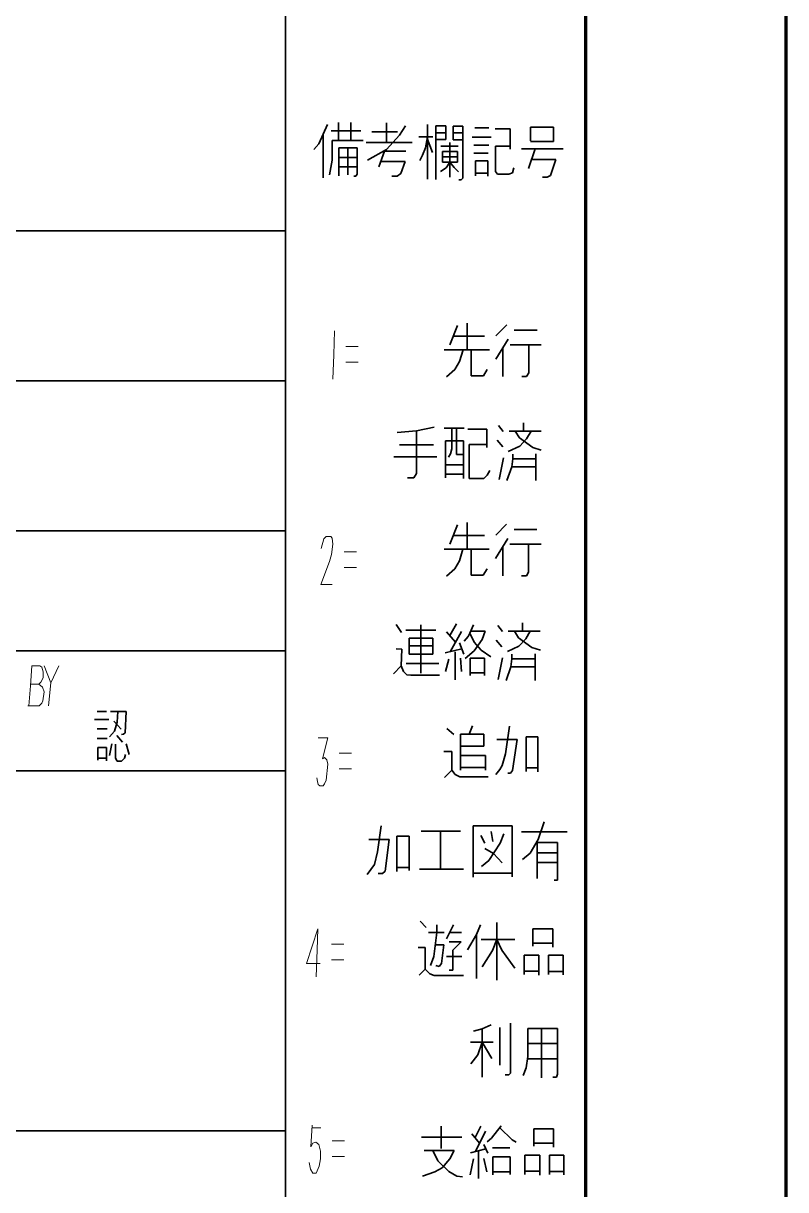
# Model space of a CAD drawing. Header units: millimetres. Extents: x 1333 to 104182, y -62926 to -5704.
# Drawn here: x 49644.5 to 49720.7, y -62705.4 to -62588.8 of the extents above; entities that cross this region are included whole.
import ezdxf

# ---------------------------------------------------------------- set-up
doc = ezdxf.new("R2010")
doc.units = ezdxf.units.MM
doc.header["$LTSCALE"] = 0.5
doc.layers.add('11', color=3, linetype='Continuous')

msp = doc.modelspace()

# ---------------------------------------------------------------- linework, layer by layer
at = {"color": 7, "lineweight": 70}
for p, q in [((49720.743, -61727.561), (49720.743, -62915.561)), ((49700.743, -61747.561), (49700.743, -62895.561))]:
    msp.add_line(p, q, dxfattribs=at)
at = {"color": 7, "lineweight": 35}
for p, q in [((49670.743, -62587.561), (49670.743, -62895.561)), ((49700.743, -62587.561), (49700.743, -62895.561)), ((49670.743, -62609.561), (49420.743, -62609.561)), ((49500.743, -62624.561), (49670.743, -62624.561)), ((49670.743, -62639.561), (49420.743, -62639.561)), ((49670.743, -62651.561), (49420.743, -62651.561)), ((49420.743, -62663.561), (49670.743, -62663.561)), ((49670.743, -62699.561), (49420.743, -62699.561))]:
    msp.add_line(p, q, dxfattribs=at)
at = {"color": 7, "lineweight": 35, "ltscale": 0.026489}
msp.add_line((49674.954, -62598.95), (49674.081, -62600.881), dxfattribs=at)
at = {"color": 7, "lineweight": 35, "ltscale": 0.022592}
for p, q in [((49676.053, -62600.532), (49676.053, -62598.724)), ((49677.264, -62598.724), (49677.264, -62600.532))]:
    msp.add_line(p, q, dxfattribs=at)
at = {"color": 7, "lineweight": 35, "ltscale": 0.024792}
msp.add_line((49680.827, -62598.765), (49680.827, -62600.748), dxfattribs=at)
at = {"color": 7, "lineweight": 35, "ltscale": 0.013913}
msp.add_line((49682.739, -62599.065), (49682.143, -62600.005), dxfattribs=at)
at = {"color": 7, "lineweight": 35, "ltscale": 0.068463}
msp.add_line((49684.924, -62598.944), (49684.924, -62604.421), dxfattribs=at)
at = {"color": 7, "lineweight": 35, "ltscale": 0.012268}
for p, q in [((49685.778, -62599.087), (49686.759, -62599.087)), ((49685.778, -62599.76), (49686.759, -62599.76)), ((49686.759, -62600.446), (49685.778, -62600.446))]:
    msp.add_line(p, q, dxfattribs=at)
at = {"color": 7, "lineweight": 35, "ltscale": 0.067004}
msp.add_line((49685.778, -62604.447), (49685.778, -62599.087), dxfattribs=at)
at = {"color": 7, "lineweight": 35, "ltscale": 0.016992}
msp.add_line((49686.759, -62599.087), (49686.759, -62600.446), dxfattribs=at)
at = {"color": 7, "lineweight": 35, "ltscale": 0.016995}
msp.add_line((49687.496, -62599.1), (49687.496, -62600.459), dxfattribs=at)
at = {"color": 7, "lineweight": 35, "ltscale": 0.012109}
for p, q in [((49687.496, -62599.1), (49688.464, -62599.1)), ((49687.496, -62599.786), (49688.464, -62599.786)), ((49687.496, -62600.459), (49688.464, -62600.459))]:
    msp.add_line(p, q, dxfattribs=at)
at = {"color": 7, "lineweight": 35, "ltscale": 0.065225}
msp.add_line((49688.464, -62599.1), (49688.464, -62604.318), dxfattribs=at)
at = {"color": 7, "lineweight": 35, "ltscale": 0.017529}
msp.add_line((49689.667, -62599.26), (49691.069, -62599.26), dxfattribs=at)
at = {"color": 7, "lineweight": 35, "ltscale": 0.018738}
msp.add_line((49691.714, -62599.377), (49693.213, -62599.377), dxfattribs=at)
at = {"color": 7, "lineweight": 35, "ltscale": 0.025366}
msp.add_line((49693.213, -62599.377), (49693.213, -62601.406), dxfattribs=at)
at = {"color": 7, "lineweight": 35, "ltscale": 0.017297}
msp.add_line((49695.23, -62600.582), (49695.23, -62599.198), dxfattribs=at)
at = {"color": 7, "lineweight": 35, "ltscale": 0.028625}
for p, q in [((49695.23, -62599.198), (49697.52, -62599.198)), ((49697.52, -62600.624), (49695.23, -62600.624))]:
    msp.add_line(p, q, dxfattribs=at)
at = {"color": 7, "lineweight": 35, "ltscale": 0.017828}
msp.add_line((49697.52, -62599.198), (49697.52, -62600.624), dxfattribs=at)
at = {"color": 7, "lineweight": 35, "ltscale": 0.05408}
msp.add_line((49674.504, -62599.944), (49674.504, -62604.27), dxfattribs=at)
at = {"color": 7, "lineweight": 35, "ltscale": 0.037341}
msp.add_line((49675.293, -62599.567), (49678.28, -62599.567), dxfattribs=at)
at = {"color": 7, "lineweight": 35, "ltscale": 0.038745}
msp.add_line((49678.504, -62600.532), (49675.405, -62600.532), dxfattribs=at)
at = {"color": 7, "lineweight": 35, "ltscale": 0.024649}
msp.add_line((49675.405, -62600.532), (49675.405, -62602.504), dxfattribs=at)
at = {"color": 7, "lineweight": 35, "ltscale": 0.03197}
msp.add_line((49679.371, -62599.686), (49681.928, -62599.686), dxfattribs=at)
at = {"color": 7, "lineweight": 35, "ltscale": 0.024245}
msp.add_line((49682.143, -62600.005), (49680.852, -62601.453), dxfattribs=at)
at = {"color": 7, "lineweight": 35, "ltscale": 0.017285}
msp.add_line((49684.072, -62600.162), (49685.455, -62600.162), dxfattribs=at)
at = {"color": 7, "lineweight": 35, "ltscale": 0.013968}
msp.add_line((49684.924, -62600.162), (49684.731, -62601.262), dxfattribs=at)
at = {"color": 7, "lineweight": 35, "ltscale": 0.018589}
msp.add_line((49684.891, -62600.354), (49685.428, -62601.741), dxfattribs=at)
at = {"color": 7, "lineweight": 35, "ltscale": 0.023584}
msp.add_line((49689.409, -62600.217), (49691.295, -62600.217), dxfattribs=at)
at = {"color": 7, "lineweight": 35, "ltscale": 0.009398}
msp.add_line((49674.081, -62600.881), (49673.573, -62601.436), dxfattribs=at)
at = {"color": 7, "lineweight": 35, "ltscale": 0.022888}
for p, q in [((49676.082, -62601.271), (49677.913, -62601.271)), ((49676.082, -62602.233), (49677.913, -62602.233)), ((49676.082, -62603.166), (49677.913, -62603.166))]:
    msp.add_line(p, q, dxfattribs=at)
at = {"color": 7, "lineweight": 35, "ltscale": 0.035175}
msp.add_line((49676.082, -62604.085), (49676.082, -62601.271), dxfattribs=at)
at = {"color": 7, "lineweight": 35, "ltscale": 0.033734}
msp.add_line((49676.978, -62601.271), (49676.978, -62603.97), dxfattribs=at)
at = {"color": 7, "lineweight": 35, "ltscale": 0.033121}
msp.add_line((49677.913, -62601.271), (49677.913, -62603.921), dxfattribs=at)
at = {"color": 7, "lineweight": 35, "ltscale": 0.057776}
msp.add_line((49678.788, -62600.748), (49683.41, -62600.748), dxfattribs=at)
at = {"color": 7, "lineweight": 35, "ltscale": 0.027368}
msp.add_line((49680.852, -62601.453), (49678.927, -62602.496), dxfattribs=at)
at = {"color": 7, "lineweight": 35, "ltscale": 0.020655}
msp.add_line((49680.643, -62601.613), (49680.081, -62603.167), dxfattribs=at)
at = {"color": 7, "lineweight": 35, "ltscale": 0.026672}
msp.add_line((49682.777, -62601.613), (49680.643, -62601.613), dxfattribs=at)
at = {"color": 7, "lineweight": 35, "ltscale": 0.010094}
msp.add_line((49684.731, -62601.262), (49684.434, -62602.013), dxfattribs=at)
at = {"color": 7, "lineweight": 35, "ltscale": 0.021643}
msp.add_line((49686.268, -62601.12), (49688, -62601.12), dxfattribs=at)
at = {"color": 7, "lineweight": 35, "ltscale": 0.013272}
for p, q in [((49686.436, -62601.638), (49686.436, -62602.699)), ((49687.922, -62602.699), (49687.922, -62601.638))]:
    msp.add_line(p, q, dxfattribs=at)
at = {"color": 7, "lineweight": 35, "ltscale": 0.018579}
for p, q in [((49687.922, -62601.638), (49686.436, -62601.638)), ((49686.436, -62602.181), (49687.922, -62602.181)), ((49686.436, -62602.699), (49687.922, -62602.699))]:
    msp.add_line(p, q, dxfattribs=at)
at = {"color": 7, "lineweight": 35, "ltscale": 0.043378}
msp.add_line((49687.172, -62600.731), (49687.172, -62604.201), dxfattribs=at)
at = {"color": 7, "lineweight": 35, "ltscale": 0.018542}
for p, q in [((49689.57, -62600.992), (49691.053, -62600.992)), ((49693.213, -62601.121), (49691.73, -62601.121))]:
    msp.add_line(p, q, dxfattribs=at)
at = {"color": 7, "lineweight": 35, "ltscale": 0.031509}
msp.add_line((49691.73, -62601.121), (49691.73, -62603.642), dxfattribs=at)
at = {"color": 7, "lineweight": 35, "ltscale": 0.052173}
msp.add_line((49694.333, -62601.373), (49698.506, -62601.373), dxfattribs=at)
at = {"color": 7, "lineweight": 35, "ltscale": 0.026109}
msp.add_line((49695.688, -62601.373), (49695.025, -62603.353), dxfattribs=at)
at = {"color": 7, "lineweight": 35, "ltscale": 0.018816}
msp.add_line((49675.405, -62602.504), (49675.124, -62603.983), dxfattribs=at)
at = {"color": 7, "lineweight": 35, "ltscale": 0.030383}
msp.add_line((49680.27, -62602.642), (49682.701, -62602.642), dxfattribs=at)
at = {"color": 7, "lineweight": 35, "ltscale": 0.015813}
msp.add_line((49682.701, -62602.642), (49682.27, -62603.831), dxfattribs=at)
at = {"color": 7, "lineweight": 35, "ltscale": 0.007452}
msp.add_line((49684.434, -62602.013), (49684.163, -62602.544), dxfattribs=at)
at = {"color": 7, "lineweight": 35, "ltscale": 0.008432}
msp.add_line((49687.172, -62602.699), (49686.811, -62603.269), dxfattribs=at)
at = {"color": 7, "lineweight": 35, "ltscale": 0.008768}
msp.add_line((49687.172, -62602.699), (49687.599, -62603.256), dxfattribs=at)
at = {"color": 7, "lineweight": 35, "ltscale": 0.017737}
msp.add_line((49689.57, -62601.794), (49690.989, -62601.794), dxfattribs=at)
at = {"color": 7, "lineweight": 35, "ltscale": 0.018582}
msp.add_line((49689.747, -62604.069), (49689.747, -62602.582), dxfattribs=at)
at = {"color": 7, "lineweight": 35, "ltscale": 0.015125}
for p, q in [((49689.747, -62602.582), (49690.957, -62602.582)), ((49689.747, -62603.81), (49690.957, -62603.81))]:
    msp.add_line(p, q, dxfattribs=at)
at = {"color": 7, "lineweight": 35, "ltscale": 0.019067}
msp.add_line((49690.957, -62602.582), (49690.957, -62604.108), dxfattribs=at)
at = {"color": 7, "lineweight": 35, "ltscale": 0.030469}
msp.add_line((49695.329, -62602.444), (49697.766, -62602.444), dxfattribs=at)
at = {"color": 7, "lineweight": 35, "ltscale": 0.020978}
msp.add_line((49697.766, -62602.444), (49697.233, -62604.036), dxfattribs=at)
at = {"color": 7, "lineweight": 35, "ltscale": 0.002612}
msp.add_line((49677.77, -62604.101), (49677.561, -62604.101), dxfattribs=at)
at = {"color": 7, "lineweight": 35, "ltscale": 0.002874}
msp.add_line((49677.913, -62603.921), (49677.77, -62604.101), dxfattribs=at)
at = {"color": 7, "lineweight": 35, "ltscale": 0.006799}
msp.add_line((49681.916, -62604.094), (49681.372, -62604.094), dxfattribs=at)
at = {"color": 7, "lineweight": 35, "ltscale": 0.005517}
msp.add_line((49682.27, -62603.831), (49681.916, -62604.094), dxfattribs=at)
at = {"color": 7, "lineweight": 35, "ltscale": 0.008515}
msp.add_line((49686.811, -62603.269), (49686.243, -62603.644), dxfattribs=at)
at = {"color": 7, "lineweight": 35, "ltscale": 0.007557}
msp.add_line((49687.599, -62603.256), (49688.051, -62603.657), dxfattribs=at)
at = {"color": 7, "lineweight": 35, "ltscale": 0.004298}
msp.add_line((49691.73, -62603.642), (49691.931, -62603.921), dxfattribs=at)
at = {"color": 7, "lineweight": 35, "ltscale": 0.014221}
msp.add_line((49691.931, -62603.921), (49693.069, -62603.921), dxfattribs=at)
at = {"color": 7, "lineweight": 35, "ltscale": 0.004869}
msp.add_line((49693.069, -62603.921), (49693.422, -62603.757), dxfattribs=at)
at = {"color": 7, "lineweight": 35, "ltscale": 0.006296}
msp.add_line((49693.422, -62603.757), (49693.583, -62603.28), dxfattribs=at)
at = {"color": 7, "lineweight": 35, "ltscale": 0.0046}
msp.add_line((49697.233, -62604.036), (49696.899, -62604.19), dxfattribs=at)
at = {"color": 7, "lineweight": 35, "ltscale": 0.002832}
msp.add_line((49688.303, -62604.479), (49688.077, -62604.479), dxfattribs=at)
at = {"color": 7, "lineweight": 35, "ltscale": 0.002853}
msp.add_line((49688.464, -62604.318), (49688.303, -62604.479), dxfattribs=at)
at = {"color": 7, "lineweight": 35, "ltscale": 0.005664}
msp.add_line((49696.899, -62604.19), (49696.446, -62604.19), dxfattribs=at)
at = {"color": 7, "lineweight": 35, "ltscale": 0.026062}
msp.add_line((49687.936, -62619.045), (49687.167, -62620.983), dxfattribs=at)
at = {"color": 7, "lineweight": 35, "ltscale": 0.033304}
for p, q in [((49688.903, -62618.803), (49688.903, -62621.467)), ((49688.889, -62638.732), (49688.889, -62641.397))]:
    msp.add_line(p, q, dxfattribs=at)
at = {"color": 7, "lineweight": 35, "ltscale": 0.019246}
msp.add_line((49692.857, -62618.957), (49691.781, -62620.058), dxfattribs=at)
at = {"color": 7, "lineweight": 35, "ltscale": 0.039099}
for p, q in [((49687.51, -62620.117), (49690.638, -62620.117)), ((49687.498, -62640.046), (49690.626, -62640.046))]:
    msp.add_line(p, q, dxfattribs=at)
at = {"color": 7, "lineweight": 35, "ltscale": 0.029158}
for p, q in [((49692.989, -62620.41), (49691.758, -62622.392)), ((49692.976, -62640.34), (49691.746, -62642.321))]:
    msp.add_line(p, q, dxfattribs=at)
at = {"color": 7, "lineweight": 35, "ltscale": 0.028564}
for p, q in [((49693.604, -62619.507), (49695.889, -62619.507)), ((49693.591, -62639.437), (49695.877, -62639.437))]:
    msp.add_line(p, q, dxfattribs=at)
at = {"color": 7, "lineweight": 35, "ltscale": 0.056299}
for p, q in [((49686.618, -62621.467), (49691.122, -62621.467)), ((49686.605, -62641.397), (49691.109, -62641.397))]:
    msp.add_line(p, q, dxfattribs=at)
at = {"color": 7, "lineweight": 35, "ltscale": 0.015235}
for p, q in [((49688.485, -62621.467), (49688.133, -62622.634)), ((49688.472, -62641.397), (49688.121, -62642.564))]:
    msp.add_line(p, q, dxfattribs=at)
at = {"color": 7, "lineweight": 35, "ltscale": 0.032477}
msp.add_line((49689.297, -62621.467), (49689.297, -62624.065), dxfattribs=at)
at = {"color": 7, "lineweight": 35, "ltscale": 0.036459}
msp.add_line((49692.475, -62621.237), (49692.475, -62624.153), dxfattribs=at)
at = {"color": 7, "lineweight": 35, "ltscale": 0.039001}
msp.add_line((49693.186, -62620.961), (49696.306, -62620.961), dxfattribs=at)
at = {"color": 7, "lineweight": 35, "ltscale": 0.034955}
for p, q in [((49695.054, -62620.961), (49695.054, -62623.757)), ((49695.042, -62640.89), (49695.042, -62643.687))]:
    msp.add_line(p, q, dxfattribs=at)
at = {"color": 7, "lineweight": 35, "ltscale": 0.011701}
msp.add_line((49688.133, -62622.634), (49687.672, -62623.449), dxfattribs=at)
at = {"color": 7, "lineweight": 35, "ltscale": 0.013835}
msp.add_line((49687.672, -62623.449), (49686.837, -62624.175), dxfattribs=at)
at = {"color": 7, "lineweight": 35, "ltscale": 0.009281}
msp.add_line((49690.528, -62624.065), (49690.899, -62623.422), dxfattribs=at)
at = {"color": 7, "lineweight": 35, "ltscale": 0.005464}
for p, q in [((49695.054, -62623.757), (49694.836, -62624.135)), ((49695.042, -62643.687), (49694.823, -62644.065))]:
    msp.add_line(p, q, dxfattribs=at)
at = {"color": 7, "lineweight": 35, "ltscale": 0.015381}
for p, q in [((49689.297, -62624.065), (49690.528, -62624.065)), ((49689.285, -62643.995), (49690.515, -62643.995))]:
    msp.add_line(p, q, dxfattribs=at)
at = {"color": 7, "lineweight": 35, "ltscale": 0.006055}
for p, q in [((49694.836, -62624.135), (49694.351, -62624.135)), ((49694.823, -62644.065), (49694.338, -62644.065))]:
    msp.add_line(p, q, dxfattribs=at)
at = {"color": 7, "lineweight": 35, "ltscale": 0.023991}
msp.add_line((49681.916, -62629.746), (49683.827, -62629.57), dxfattribs=at)
at = {"color": 7, "lineweight": 35, "ltscale": 0.022685}
msp.add_line((49683.827, -62629.57), (49685.607, -62629.218), dxfattribs=at)
at = {"color": 7, "lineweight": 35, "ltscale": 0.053122}
msp.add_line((49683.827, -62629.57), (49683.827, -62633.82), dxfattribs=at)
at = {"color": 7, "lineweight": 35, "ltscale": 0.024707}
msp.add_line((49686.618, -62629.306), (49688.594, -62629.306), dxfattribs=at)
at = {"color": 7, "lineweight": 35, "ltscale": 0.025598}
msp.add_line((49687.364, -62629.306), (49687.364, -62631.354), dxfattribs=at)
at = {"color": 7, "lineweight": 35, "ltscale": 0.032755}
msp.add_line((49687.848, -62629.306), (49687.848, -62631.926), dxfattribs=at)
at = {"color": 7, "lineweight": 35, "ltscale": 0.023621}
msp.add_line((49688.968, -62629.394), (49690.858, -62629.394), dxfattribs=at)
at = {"color": 7, "lineweight": 35, "ltscale": 0.02312}
msp.add_line((49690.858, -62629.394), (49690.858, -62631.244), dxfattribs=at)
at = {"color": 7, "lineweight": 35, "ltscale": 0.009403}
msp.add_line((49692.044, -62629.042), (49692.505, -62629.636), dxfattribs=at)
at = {"color": 7, "lineweight": 35, "ltscale": 0.039832}
msp.add_line((49693.098, -62629.614), (49696.285, -62629.614), dxfattribs=at)
at = {"color": 7, "lineweight": 35, "ltscale": 0.009538}
for p, q in [((49693.713, -62629.614), (49694.131, -62630.253)), ((49693.631, -62649.612), (49694.049, -62650.251))]:
    msp.add_line(p, q, dxfattribs=at)
at = {"color": 7, "lineweight": 35, "ltscale": 0.010736}
for p, q in [((49694.527, -62629.614), (49694.527, -62628.755)), ((49694.445, -62649.612), (49694.445, -62648.753))]:
    msp.add_line(p, q, dxfattribs=at)
at = {"color": 7, "lineweight": 35, "ltscale": 0.011223}
for p, q in [((49695.295, -62629.614), (49694.835, -62630.385)), ((49690.711, -62649.6), (49690.401, -62650.443)), ((49695.213, -62649.612), (49694.753, -62650.383))]:
    msp.add_line(p, q, dxfattribs=at)
at = {"color": 7, "lineweight": 35, "ltscale": 0.022803}
for p, q in [((49686.727, -62630.561), (49688.551, -62630.561)), ((49686.727, -62632.961), (49688.551, -62632.961)), ((49686.727, -62633.908), (49688.551, -62633.908))]:
    msp.add_line(p, q, dxfattribs=at)
at = {"color": 7, "lineweight": 35, "ltscale": 0.04624}
msp.add_line((49686.727, -62634.26), (49686.727, -62630.561), dxfattribs=at)
at = {"color": 7, "lineweight": 35, "ltscale": 0.047064}
msp.add_line((49688.551, -62630.561), (49688.551, -62634.326), dxfattribs=at)
at = {"color": 7, "lineweight": 35, "ltscale": 0.042386}
msp.add_line((49689.1, -62630.935), (49689.1, -62634.326), dxfattribs=at)
at = {"color": 7, "lineweight": 35, "ltscale": 0.021973}
msp.add_line((49690.858, -62630.935), (49689.1, -62630.935), dxfattribs=at)
at = {"color": 7, "lineweight": 35, "ltscale": 0.011127}
for p, q in [((49691.89, -62630.495), (49692.461, -62631.177)), ((49691.808, -62650.493), (49692.379, -62651.175))]:
    msp.add_line(p, q, dxfattribs=at)
at = {"color": 7, "lineweight": 35, "ltscale": 0.020452}
for p, q in [((49694.131, -62630.253), (49695.45, -62631.222)), ((49694.049, -62650.251), (49695.368, -62651.22))]:
    msp.add_line(p, q, dxfattribs=at)
at = {"color": 7, "lineweight": 35, "ltscale": 0.012254}
msp.add_line((49694.835, -62630.385), (49694.153, -62631.089), dxfattribs=at)
at = {"color": 7, "lineweight": 35, "ltscale": 0.042297}
msp.add_line((49682.135, -62630.957), (49685.519, -62630.957), dxfattribs=at)
at = {"color": 7, "lineweight": 35, "ltscale": 0.004815}
msp.add_line((49687.226, -62631.869), (49687.034, -62632.202), dxfattribs=at)
at = {"color": 7, "lineweight": 35, "ltscale": 0.006662}
msp.add_line((49687.364, -62631.354), (49687.226, -62631.869), dxfattribs=at)
at = {"color": 7, "lineweight": 35, "ltscale": 0.008789}
msp.add_line((49687.848, -62631.926), (49688.551, -62631.926), dxfattribs=at)
at = {"color": 7, "lineweight": 35, "ltscale": 0.015854}
msp.add_line((49694.153, -62631.089), (49693.01, -62631.64), dxfattribs=at)
at = {"color": 7, "lineweight": 35, "ltscale": 0.005807}
msp.add_line((49693.464, -62631.902), (49693.464, -62632.366), dxfattribs=at)
at = {"color": 7, "lineweight": 35, "ltscale": 0.011203}
for p, q in [((49695.45, -62631.222), (49696.306, -62631.486)), ((49695.368, -62651.22), (49696.224, -62651.484))]:
    msp.add_line(p, q, dxfattribs=at)
at = {"color": 7, "lineweight": 35, "ltscale": 0.033029}
for p, q in [((49695.779, -62631.882), (49695.779, -62634.524)), ((49695.697, -62651.88), (49695.697, -62654.522))]:
    msp.add_line(p, q, dxfattribs=at)
at = {"color": 7, "lineweight": 35, "ltscale": 0.053833}
msp.add_line((49681.564, -62632.168), (49685.871, -62632.168), dxfattribs=at)
at = {"color": 7, "lineweight": 35, "ltscale": 0.027528}
msp.add_line((49692.088, -62634.436), (49692.528, -62632.278), dxfattribs=at)
at = {"color": 7, "lineweight": 35, "ltscale": 0.0181}
for p, q in [((49693.362, -62633.159), (49692.879, -62634.524)), ((49693.28, -62653.157), (49692.797, -62654.522))]:
    msp.add_line(p, q, dxfattribs=at)
at = {"color": 7, "lineweight": 35, "ltscale": 0.009992}
msp.add_line((49693.464, -62632.366), (49693.362, -62633.159), dxfattribs=at)
at = {"color": 7, "lineweight": 35, "ltscale": 0.030212}
for p, q in [((49693.362, -62633.159), (49695.779, -62633.159)), ((49693.28, -62653.157), (49695.697, -62653.157))]:
    msp.add_line(p, q, dxfattribs=at)
at = {"color": 7, "lineweight": 35, "ltscale": 0.028931}
for p, q in [((49693.464, -62632.366), (49695.779, -62632.366)), ((49693.382, -62652.365), (49695.697, -62652.365))]:
    msp.add_line(p, q, dxfattribs=at)
at = {"color": 7, "lineweight": 35, "ltscale": 0.008105}
msp.add_line((49683.575, -62634.257), (49682.926, -62634.257), dxfattribs=at)
at = {"color": 7, "lineweight": 35, "ltscale": 0.006311}
msp.add_line((49683.827, -62633.82), (49683.575, -62634.257), dxfattribs=at)
at = {"color": 7, "lineweight": 35, "ltscale": 0.018396}
msp.add_line((49689.1, -62634.326), (49690.572, -62634.326), dxfattribs=at)
at = {"color": 7, "lineweight": 35, "ltscale": 0.005641}
msp.add_line((49690.572, -62634.326), (49690.891, -62634.007), dxfattribs=at)
at = {"color": 7, "lineweight": 35, "ltscale": 0.006568}
msp.add_line((49690.891, -62634.007), (49691.154, -62633.552), dxfattribs=at)
at = {"color": 7, "lineweight": 35, "ltscale": 0.026057}
msp.add_line((49687.922, -62638.974), (49687.154, -62640.912), dxfattribs=at)
at = {"color": 7, "lineweight": 35, "ltscale": 0.019243}
msp.add_line((49692.844, -62638.887), (49691.768, -62639.987), dxfattribs=at)
at = {"color": 7, "lineweight": 35, "ltscale": 0.03248}
msp.add_line((49689.285, -62641.397), (49689.285, -62643.995), dxfattribs=at)
at = {"color": 7, "lineweight": 35, "ltscale": 0.036456}
msp.add_line((49692.463, -62641.166), (49692.463, -62644.083), dxfattribs=at)
at = {"color": 7, "lineweight": 35, "ltscale": 0.038989}
msp.add_line((49693.174, -62640.89), (49696.294, -62640.89), dxfattribs=at)
at = {"color": 7, "lineweight": 35, "ltscale": 0.011707}
msp.add_line((49688.121, -62642.564), (49687.659, -62643.378), dxfattribs=at)
at = {"color": 7, "lineweight": 35, "ltscale": 0.013828}
msp.add_line((49687.659, -62643.378), (49686.825, -62644.105), dxfattribs=at)
at = {"color": 7, "lineweight": 35, "ltscale": 0.009289}
msp.add_line((49690.515, -62643.995), (49690.887, -62643.352), dxfattribs=at)
at = {"color": 7, "lineweight": 35, "ltscale": 0.012115}
msp.add_line((49681.818, -62648.934), (49682.346, -62649.746), dxfattribs=at)
at = {"color": 7, "lineweight": 35, "ltscale": 0.037488}
msp.add_line((49682.757, -62649.489), (49685.756, -62649.489), dxfattribs=at)
at = {"color": 7, "lineweight": 35, "ltscale": 0.060452}
msp.add_line((49684.276, -62648.96), (49684.276, -62653.796), dxfattribs=at)
at = {"color": 7, "lineweight": 35, "ltscale": 0.016808}
msp.add_line((49687.84, -62648.857), (49687.184, -62650.03), dxfattribs=at)
at = {"color": 7, "lineweight": 35, "ltscale": 0.011191}
msp.add_line((49689.526, -62648.96), (49689.179, -62649.785), dxfattribs=at)
at = {"color": 7, "lineweight": 35, "ltscale": 0.009411}
msp.add_line((49691.961, -62649.04), (49692.423, -62649.634), dxfattribs=at)
at = {"color": 7, "lineweight": 35, "ltscale": 0.020151}
for p, q in [((49683.092, -62650.288), (49683.092, -62651.9)), ((49685.46, -62651.9), (49685.46, -62650.288))]:
    msp.add_line(p, q, dxfattribs=at)
at = {"color": 7, "lineweight": 35, "ltscale": 0.02959}
for p, q in [((49685.46, -62650.288), (49683.092, -62650.288)), ((49685.46, -62651.062), (49683.092, -62651.062)), ((49683.092, -62651.9), (49685.46, -62651.9))]:
    msp.add_line(p, q, dxfattribs=at)
at = {"color": 7, "lineweight": 35, "ltscale": 0.01723}
msp.add_line((49686.836, -62649.656), (49687.751, -62650.688), dxfattribs=at)
at = {"color": 7, "lineweight": 35, "ltscale": 0.029078}
msp.add_line((49688.342, -62649.63), (49687.197, -62651.655), dxfattribs=at)
at = {"color": 7, "lineweight": 35, "ltscale": 0.007867}
msp.add_line((49689.011, -62650.133), (49688.586, -62650.598), dxfattribs=at)
at = {"color": 7, "lineweight": 35, "ltscale": 0.004832}
msp.add_line((49689.179, -62649.785), (49689.011, -62650.133), dxfattribs=at)
at = {"color": 7, "lineweight": 35, "ltscale": 0.012763}
msp.add_line((49689.179, -62649.785), (49689.604, -62650.714), dxfattribs=at)
at = {"color": 7, "lineweight": 35, "ltscale": 0.018176}
for p, q in [((49689.256, -62649.6), (49690.711, -62649.6)), ((49689.192, -62652.313), (49690.646, -62652.313)), ((49689.192, -62653.757), (49690.646, -62653.757))]:
    msp.add_line(p, q, dxfattribs=at)
at = {"color": 7, "lineweight": 35, "ltscale": 0.017303}
msp.add_line((49690.401, -62650.443), (49689.59, -62651.565), dxfattribs=at)
at = {"color": 7, "lineweight": 35, "ltscale": 0.013237}
msp.add_line((49689.604, -62650.714), (49690.298, -62651.513), dxfattribs=at)
at = {"color": 7, "lineweight": 35, "ltscale": 0.039819}
msp.add_line((49693.016, -62649.612), (49696.202, -62649.612), dxfattribs=at)
at = {"color": 7, "lineweight": 35, "ltscale": 0.012257}
msp.add_line((49694.753, -62650.383), (49694.071, -62651.088), dxfattribs=at)
at = {"color": 7, "lineweight": 35, "ltscale": 0.007087}
msp.add_line((49681.805, -62651.371), (49682.372, -62651.397), dxfattribs=at)
at = {"color": 7, "lineweight": 35, "ltscale": 0.02081}
msp.add_line((49682.372, -62651.397), (49682.307, -62653.061), dxfattribs=at)
at = {"color": 7, "lineweight": 35, "ltscale": 0.021142}
msp.add_line((49686.709, -62651.758), (49688.355, -62651.371), dxfattribs=at)
at = {"color": 7, "lineweight": 35, "ltscale": 0.034821}
msp.add_line((49687.699, -62651.681), (49687.699, -62654.467), dxfattribs=at)
at = {"color": 7, "lineweight": 35, "ltscale": 0.015353}
msp.add_line((49688.136, -62650.766), (49688.574, -62651.913), dxfattribs=at)
at = {"color": 7, "lineweight": 35, "ltscale": 0.014493}
msp.add_line((49689.59, -62651.565), (49688.715, -62652.326), dxfattribs=at)
at = {"color": 7, "lineweight": 35, "ltscale": 0.014467}
msp.add_line((49690.298, -62651.513), (49691.251, -62652.171), dxfattribs=at)
at = {"color": 7, "lineweight": 35, "ltscale": 0.015852}
msp.add_line((49694.071, -62651.088), (49692.928, -62651.638), dxfattribs=at)
at = {"color": 7, "lineweight": 35, "ltscale": 0.005811}
msp.add_line((49693.382, -62651.9), (49693.382, -62652.365), dxfattribs=at)
at = {"color": 7, "lineweight": 35, "ltscale": 0.014014}
msp.add_line((49682.307, -62653.061), (49681.535, -62653.873), dxfattribs=at)
at = {"color": 7, "lineweight": 35, "ltscale": 0.007453}
msp.add_line((49682.307, -62653.061), (49682.526, -62653.616), dxfattribs=at)
at = {"color": 7, "lineweight": 35, "ltscale": 0.040857}
msp.add_line((49682.809, -62652.842), (49686.078, -62652.842), dxfattribs=at)
at = {"color": 7, "lineweight": 35, "ltscale": 0.015832}
msp.add_line((49687.055, -62652.391), (49686.734, -62653.616), dxfattribs=at)
at = {"color": 7, "lineweight": 35, "ltscale": 0.016815}
msp.add_line((49688.24, -62652.3), (49688.342, -62653.641), dxfattribs=at)
at = {"color": 7, "lineweight": 35, "ltscale": 0.021439}
for p, q in [((49689.192, -62654.028), (49689.192, -62652.313)), ((49690.646, -62652.313), (49690.646, -62654.028))]:
    msp.add_line(p, q, dxfattribs=at)
at = {"color": 7, "lineweight": 35, "ltscale": 0.027525}
msp.add_line((49692.006, -62654.434), (49692.446, -62652.276), dxfattribs=at)
at = {"color": 7, "lineweight": 35, "ltscale": 0.009989}
msp.add_line((49693.382, -62652.365), (49693.28, -62653.157), dxfattribs=at)
at = {"color": 7, "lineweight": 35, "ltscale": 0.005915}
msp.add_line((49682.526, -62653.616), (49682.86, -62653.951), dxfattribs=at)
at = {"color": 7, "lineweight": 35, "ltscale": 0.005361}
msp.add_line((49682.86, -62653.951), (49683.286, -62654.003), dxfattribs=at)
at = {"color": 7, "lineweight": 35, "ltscale": 0.035547}
msp.add_line((49683.286, -62654.003), (49686.129, -62654.003), dxfattribs=at)
at = {"color": 7, "lineweight": 35, "ltscale": 0.011829}
msp.add_line((49651.9, -62657.628), (49652.846, -62657.628), dxfattribs=at)
at = {"color": 7, "lineweight": 35, "ltscale": 0.01936}
msp.add_line((49653.247, -62657.647), (49654.795, -62657.647), dxfattribs=at)
at = {"color": 7, "lineweight": 35, "ltscale": 0.013301}
msp.add_line((49653.973, -62657.647), (49653.925, -62658.71), dxfattribs=at)
at = {"color": 7, "lineweight": 35, "ltscale": 0.026356}
msp.add_line((49654.795, -62657.647), (49654.71, -62659.754), dxfattribs=at)
at = {"color": 7, "lineweight": 35, "ltscale": 0.01803}
msp.add_line((49651.642, -62658.442), (49653.085, -62658.442), dxfattribs=at)
at = {"color": 7, "lineweight": 35, "ltscale": 0.013477}
msp.add_line((49653.591, -62658.595), (49654.298, -62659.409), dxfattribs=at)
at = {"color": 7, "lineweight": 35, "ltscale": 0.011503}
msp.add_line((49653.925, -62658.71), (49653.629, -62659.582), dxfattribs=at)
at = {"color": 7, "lineweight": 35, "ltscale": 0.012549}
msp.add_line((49651.919, -62659.361), (49652.922, -62659.361), dxfattribs=at)
at = {"color": 7, "lineweight": 35, "ltscale": 0.009363}
msp.add_line((49653.629, -62659.582), (49653.161, -62660.166), dxfattribs=at)
at = {"color": 7, "lineweight": 35, "ltscale": 0.010799}
msp.add_line((49653.887, -62660.041), (49654.432, -62660.712), dxfattribs=at)
at = {"color": 7, "lineweight": 35, "ltscale": 0.002505}
msp.add_line((49654.546, -62659.907), (49654.346, -62659.917), dxfattribs=at)
at = {"color": 7, "lineweight": 35, "ltscale": 0.002798}
msp.add_line((49654.71, -62659.754), (49654.546, -62659.907), dxfattribs=at)
at = {"color": 7, "lineweight": 35, "ltscale": 0.01167}
msp.add_line((49686.861, -62659.321), (49687.562, -62659.938), dxfattribs=at)
at = {"color": 7, "lineweight": 35, "ltscale": 0.028906}
for p, q in [((49688.239, -62659.888), (49690.551, -62659.888)), ((49690.551, -62661.084), (49688.239, -62661.084))]:
    msp.add_line(p, q, dxfattribs=at)
at = {"color": 7, "lineweight": 35, "ltscale": 0.045157}
msp.add_line((49688.239, -62663.501), (49688.239, -62659.888), dxfattribs=at)
at = {"color": 7, "lineweight": 35, "ltscale": 0.011326}
msp.add_line((49689.444, -62659.05), (49689.1, -62659.888), dxfattribs=at)
at = {"color": 7, "lineweight": 35, "ltscale": 0.014951}
msp.add_line((49690.551, -62659.888), (49690.551, -62661.084), dxfattribs=at)
at = {"color": 7, "lineweight": 35, "ltscale": 0.034764}
msp.add_line((49693.135, -62659.111), (49692.717, -62661.861), dxfattribs=at)
at = {"color": 7, "lineweight": 35, "ltscale": 0.012781}
msp.add_line((49651.9, -62660.329), (49652.922, -62660.329), dxfattribs=at)
at = {"color": 7, "lineweight": 35, "ltscale": 0.010999}
for p, q in [((49651.966, -62661.229), (49652.846, -62661.229)), ((49651.966, -62662.282), (49652.846, -62662.282))]:
    msp.add_line(p, q, dxfattribs=at)
at = {"color": 7, "lineweight": 35, "ltscale": 0.015799}
msp.add_line((49651.966, -62662.493), (49651.966, -62661.229), dxfattribs=at)
at = {"color": 7, "lineweight": 35, "ltscale": 0.016516}
msp.add_line((49652.846, -62661.229), (49652.846, -62662.55), dxfattribs=at)
at = {"color": 7, "lineweight": 35, "ltscale": 0.014818}
msp.add_line((49653.362, -62660.855), (49653.161, -62662.024), dxfattribs=at)
at = {"color": 7, "lineweight": 35, "ltscale": 0.017834}
msp.add_line((49653.744, -62660.884), (49653.744, -62662.311), dxfattribs=at)
at = {"color": 7, "lineweight": 35, "ltscale": 0.013793}
msp.add_line((49654.804, -62660.855), (49655.1, -62661.918), dxfattribs=at)
at = {"color": 7, "lineweight": 35, "ltscale": 0.02522}
msp.add_line((49691.868, -62660.431), (49693.885, -62660.431), dxfattribs=at)
at = {"color": 7, "lineweight": 35, "ltscale": 0.039231}
msp.add_line((49693.885, -62660.431), (49693.443, -62663.538), dxfattribs=at)
at = {"color": 7, "lineweight": 35, "ltscale": 0.014624}
for p, q in [((49694.795, -62660.172), (49695.965, -62660.172)), ((49695.965, -62663.254), (49694.795, -62663.254))]:
    msp.add_line(p, q, dxfattribs=at)
at = {"color": 7, "lineweight": 35, "ltscale": 0.043307}
msp.add_line((49694.795, -62663.637), (49694.795, -62660.172), dxfattribs=at)
at = {"color": 7, "lineweight": 35, "ltscale": 0.043768}
msp.add_line((49695.965, -62660.172), (49695.965, -62663.673), dxfattribs=at)
at = {"color": 7, "lineweight": 35, "ltscale": 0.00408}
msp.add_line((49653.744, -62662.311), (49653.907, -62662.594), dxfattribs=at)
at = {"color": 7, "lineweight": 35, "ltscale": 0.005028}
msp.add_line((49654.346, -62662.594), (49654.63, -62662.309), dxfattribs=at)
at = {"color": 7, "lineweight": 35, "ltscale": 0.004708}
msp.add_line((49654.63, -62662.309), (49654.728, -62661.945), dxfattribs=at)
at = {"color": 7, "lineweight": 35, "ltscale": 0.009998}
msp.add_line((49686.578, -62661.627), (49687.378, -62661.627), dxfattribs=at)
at = {"color": 7, "lineweight": 35, "ltscale": 0.023425}
msp.add_line((49687.378, -62661.627), (49687.378, -62663.501), dxfattribs=at)
at = {"color": 7, "lineweight": 35, "ltscale": 0.031213}
for p, q in [((49688.239, -62662.021), (49690.736, -62662.021)), ((49688.239, -62663.242), (49690.736, -62663.242))]:
    msp.add_line(p, q, dxfattribs=at)
at = {"color": 7, "lineweight": 35, "ltscale": 0.018649}
msp.add_line((49690.736, -62662.021), (49690.736, -62663.513), dxfattribs=at)
at = {"color": 7, "lineweight": 35, "ltscale": 0.014994}
msp.add_line((49692.717, -62661.861), (49692.409, -62663.02), dxfattribs=at)
at = {"color": 7, "lineweight": 35, "ltscale": 0.005493}
msp.add_line((49653.907, -62662.594), (49654.346, -62662.594), dxfattribs=at)
at = {"color": 7, "lineweight": 35, "ltscale": 0.012846}
msp.add_line((49687.378, -62663.501), (49686.651, -62664.228), dxfattribs=at)
at = {"color": 7, "lineweight": 35, "ltscale": 0.006719}
msp.add_line((49687.378, -62663.501), (49687.698, -62663.932), dxfattribs=at)
at = {"color": 7, "lineweight": 35, "ltscale": 0.00791}
msp.add_line((49692.151, -62663.415), (49691.77, -62663.92), dxfattribs=at)
at = {"color": 7, "lineweight": 35, "ltscale": 0.005891}
msp.add_line((49692.409, -62663.02), (49692.151, -62663.415), dxfattribs=at)
at = {"color": 7, "lineweight": 35, "ltscale": 0.003947}
msp.add_line((49693.443, -62663.538), (49693.246, -62663.785), dxfattribs=at)
at = {"color": 7, "lineweight": 35, "ltscale": 0.006604}
msp.add_line((49687.698, -62663.932), (49688.177, -62664.154), dxfattribs=at)
at = {"color": 7, "lineweight": 35, "ltscale": 0.035364}
msp.add_line((49688.177, -62664.154), (49691.006, -62664.154), dxfattribs=at)
at = {"color": 7, "lineweight": 35, "ltscale": 0.00369}
msp.add_line((49693.246, -62663.785), (49692.951, -62663.797), dxfattribs=at)
at = {"color": 7, "lineweight": 35, "ltscale": 0.032837}
msp.add_line((49680.292, -62669.059), (49679.932, -62671.661), dxfattribs=at)
at = {"color": 7, "lineweight": 35, "ltscale": 0.064307}
msp.add_line((49689.5, -62674.203), (49689.5, -62669.059), dxfattribs=at)
at = {"color": 7, "lineweight": 35, "ltscale": 0.048694}
for p, q in [((49689.5, -62669.059), (49693.395, -62669.059)), ((49689.5, -62673.783), (49693.395, -62673.783))]:
    msp.add_line(p, q, dxfattribs=at)
at = {"color": 7, "lineweight": 35, "ltscale": 0.063806}
msp.add_line((49693.395, -62669.059), (49693.395, -62674.163), dxfattribs=at)
at = {"color": 7, "lineweight": 35, "ltscale": 0.023103}
msp.add_line((49696.61, -62668.678), (49695.991, -62670.42), dxfattribs=at)
at = {"color": 7, "lineweight": 35, "ltscale": 0.025464}
for p, q in [((49679.074, -62670.42), (49681.111, -62670.42)), ((49695.891, -62670.72), (49697.928, -62670.72)), ((49695.891, -62671.761), (49697.928, -62671.761)), ((49695.891, -62672.722), (49697.928, -62672.722))]:
    msp.add_line(p, q, dxfattribs=at)
at = {"color": 7, "lineweight": 35, "ltscale": 0.040129}
msp.add_line((49681.111, -62670.42), (49680.692, -62673.603), dxfattribs=at)
at = {"color": 7, "lineweight": 35, "ltscale": 0.04429}
msp.add_line((49681.87, -62673.643), (49681.87, -62670.099), dxfattribs=at)
at = {"color": 7, "lineweight": 35, "ltscale": 0.015234}
for p, q in [((49681.87, -62670.099), (49683.088, -62670.099)), ((49681.87, -62673.242), (49683.088, -62673.242))]:
    msp.add_line(p, q, dxfattribs=at)
at = {"color": 7, "lineweight": 35, "ltscale": 0.043039}
msp.add_line((49683.088, -62670.099), (49683.088, -62673.543), dxfattribs=at)
at = {"color": 7, "lineweight": 35, "ltscale": 0.04917}
msp.add_line((49684.307, -62669.599), (49688.241, -62669.599), dxfattribs=at)
at = {"color": 7, "lineweight": 35, "ltscale": 0.04729}
msp.add_line((49686.244, -62669.599), (49686.244, -62673.382), dxfattribs=at)
at = {"color": 7, "lineweight": 35, "ltscale": 0.011082}
msp.add_line((49690.258, -62670.019), (49690.678, -62670.8), dxfattribs=at)
at = {"color": 7, "lineweight": 35, "ltscale": 0.012709}
msp.add_line((49691.297, -62669.619), (49691.477, -62670.62), dxfattribs=at)
at = {"color": 7, "lineweight": 35, "ltscale": 0.012587}
msp.add_line((49692.216, -62670.8), (49692.576, -62669.859), dxfattribs=at)
at = {"color": 7, "lineweight": 35, "ltscale": 0.057166}
msp.add_line((49694.334, -62669.659), (49698.907, -62669.659), dxfattribs=at)
at = {"color": 7, "lineweight": 35, "ltscale": 0.01973}
msp.add_line((49695.991, -62670.42), (49695.192, -62671.781), dxfattribs=at)
at = {"color": 7, "lineweight": 35, "ltscale": 0.016199}
msp.add_line((49679.932, -62671.661), (49679.633, -62672.922), dxfattribs=at)
at = {"color": 7, "lineweight": 35, "ltscale": 0.012621}
msp.add_line((49690.659, -62671.321), (49691.522, -62671.844), dxfattribs=at)
at = {"color": 7, "lineweight": 35, "ltscale": 0.02615}
msp.add_line((49691.057, -62672.542), (49692.216, -62670.8), dxfattribs=at)
at = {"color": 7, "lineweight": 35, "ltscale": 0.045288}
msp.add_line((49695.891, -62674.343), (49695.891, -62670.72), dxfattribs=at)
at = {"color": 7, "lineweight": 35, "ltscale": 0.04704}
msp.add_line((49697.928, -62670.72), (49697.928, -62674.483), dxfattribs=at)
at = {"color": 7, "lineweight": 35, "ltscale": 0.01174}
msp.add_line((49690.319, -62673.122), (49691.057, -62672.542), dxfattribs=at)
at = {"color": 7, "lineweight": 35, "ltscale": 0.016009}
msp.add_line((49691.522, -62671.844), (49692.416, -62672.762), dxfattribs=at)
at = {"color": 7, "lineweight": 35, "ltscale": 0.012411}
msp.add_line((49695.192, -62671.781), (49694.433, -62672.422), dxfattribs=at)
at = {"color": 7, "lineweight": 35, "ltscale": 0.015411}
msp.add_line((49679.633, -62672.922), (49678.914, -62673.923), dxfattribs=at)
at = {"color": 7, "lineweight": 35, "ltscale": 0.005249}
msp.add_line((49680.432, -62673.823), (49680.012, -62673.823), dxfattribs=at)
at = {"color": 7, "lineweight": 35, "ltscale": 0.004257}
msp.add_line((49680.692, -62673.603), (49680.432, -62673.823), dxfattribs=at)
at = {"color": 7, "lineweight": 35, "ltscale": 0.054932}
msp.add_line((49684.127, -62673.382), (49688.521, -62673.382), dxfattribs=at)
at = {"color": 7, "lineweight": 35, "ltscale": 0.004248}
msp.add_line((49697.928, -62674.483), (49697.588, -62674.483), dxfattribs=at)
at = {"color": 7, "lineweight": 35, "ltscale": 0.010826}
msp.add_line((49684.208, -62678.599), (49684.79, -62679.24), dxfattribs=at)
at = {"color": 7, "lineweight": 35, "ltscale": 0.072397}
msp.add_line((49691.868, -62678.715), (49691.868, -62684.507), dxfattribs=at)
at = {"color": 7, "lineweight": 35, "ltscale": 0.019629}
msp.add_line((49685.022, -62679.745), (49686.592, -62679.745), dxfattribs=at)
at = {"color": 7, "lineweight": 35, "ltscale": 0.029861}
msp.add_line((49685.876, -62679.745), (49685.585, -62682.116), dxfattribs=at)
at = {"color": 7, "lineweight": 35, "ltscale": 0.009961}
msp.add_line((49685.876, -62678.948), (49685.876, -62679.745), dxfattribs=at)
at = {"color": 7, "lineweight": 35, "ltscale": 0.019765}
msp.add_line((49687.524, -62678.948), (49686.826, -62680.367), dxfattribs=at)
at = {"color": 7, "lineweight": 35, "ltscale": 0.014697}
msp.add_line((49687.143, -62679.721), (49688.319, -62679.721), dxfattribs=at)
at = {"color": 7, "lineweight": 35, "ltscale": 0.012853}
msp.add_line((49690.219, -62678.968), (49689.832, -62679.92), dxfattribs=at)
at = {"color": 7, "lineweight": 35, "ltscale": 0.021866}
for p, q in [((49695.475, -62681.106), (49695.475, -62679.357)), ((49695.551, -62701.101), (49695.551, -62699.352))]:
    msp.add_line(p, q, dxfattribs=at)
at = {"color": 7, "lineweight": 35, "ltscale": 0.024963}
for p, q in [((49695.475, -62679.357), (49697.472, -62679.357)), ((49695.475, -62680.795), (49697.472, -62680.795)), ((49695.551, -62699.352), (49697.548, -62699.352)), ((49695.551, -62700.79), (49697.548, -62700.79))]:
    msp.add_line(p, q, dxfattribs=at)
at = {"color": 7, "lineweight": 35, "ltscale": 0.02308}
for p, q in [((49697.472, -62679.357), (49697.472, -62681.203)), ((49697.548, -62699.352), (49697.548, -62701.199))]:
    msp.add_line(p, q, dxfattribs=at)
at = {"color": 7, "lineweight": 35, "ltscale": 0.010352}
msp.add_line((49685.726, -62680.961), (49686.554, -62680.961), dxfattribs=at)
at = {"color": 7, "lineweight": 35, "ltscale": 0.023586}
msp.add_line((49686.554, -62680.961), (49686.34, -62682.836), dxfattribs=at)
at = {"color": 7, "lineweight": 35, "ltscale": 0.015027}
msp.add_line((49687.097, -62680.659), (49688.299, -62680.659), dxfattribs=at)
at = {"color": 7, "lineweight": 35, "ltscale": 0.014931}
msp.add_line((49688.299, -62680.659), (49687.455, -62681.503), dxfattribs=at)
at = {"color": 7, "lineweight": 35, "ltscale": 0.022409}
msp.add_line((49689.832, -62679.92), (49688.939, -62681.475), dxfattribs=at)
at = {"color": 7, "lineweight": 35, "ltscale": 0.054904}
msp.add_line((49689.832, -62679.92), (49689.832, -62684.313), dxfattribs=at)
at = {"color": 7, "lineweight": 35, "ltscale": 0.041943}
msp.add_line((49690.316, -62680.425), (49693.671, -62680.425), dxfattribs=at)
at = {"color": 7, "lineweight": 35, "ltscale": 0.014704}
msp.add_line((49691.868, -62680.425), (49691.421, -62681.514), dxfattribs=at)
at = {"color": 7, "lineweight": 35, "ltscale": 0.014671}
msp.add_line((49691.868, -62680.425), (49692.352, -62681.495), dxfattribs=at)
at = {"color": 7, "lineweight": 35, "ltscale": 0.008972}
msp.add_line((49683.994, -62681.242), (49684.711, -62681.242), dxfattribs=at)
at = {"color": 7, "lineweight": 35, "ltscale": 0.026965}
msp.add_line((49684.711, -62681.242), (49684.711, -62683.399), dxfattribs=at)
at = {"color": 7, "lineweight": 35, "ltscale": 0.012227}
msp.add_line((49685.585, -62682.116), (49685.235, -62683.03), dxfattribs=at)
at = {"color": 7, "lineweight": 35, "ltscale": 0.018921}
msp.add_line((49686.844, -62682.136), (49688.358, -62682.136), dxfattribs=at)
at = {"color": 7, "lineweight": 35, "ltscale": 0.024911}
msp.add_line((49687.455, -62681.503), (49687.455, -62683.496), dxfattribs=at)
at = {"color": 7, "lineweight": 35, "ltscale": 0.023989}
msp.add_line((49691.421, -62681.514), (49690.413, -62683.146), dxfattribs=at)
at = {"color": 7, "lineweight": 35, "ltscale": 0.027828}
msp.add_line((49692.352, -62681.495), (49693.652, -62683.302), dxfattribs=at)
at = {"color": 7, "lineweight": 35, "ltscale": 0.018665}
for p, q in [((49694.583, -62682), (49696.076, -62682)), ((49694.583, -62683.593), (49696.076, -62683.593))]:
    msp.add_line(p, q, dxfattribs=at)
at = {"color": 7, "lineweight": 35, "ltscale": 0.024051}
for p, q in [((49694.583, -62683.924), (49694.583, -62682)), ((49694.659, -62703.92), (49694.659, -62701.995))]:
    msp.add_line(p, q, dxfattribs=at)
at = {"color": 7, "lineweight": 35, "ltscale": 0.02478}
for p, q in [((49696.076, -62682), (49696.076, -62683.982)), ((49696.153, -62701.995), (49696.153, -62703.978))]:
    msp.add_line(p, q, dxfattribs=at)
at = {"color": 7, "lineweight": 35, "ltscale": 0.018188}
for p, q in [((49697.045, -62682), (49698.501, -62682)), ((49697.045, -62683.613), (49698.501, -62683.613)), ((49697.122, -62701.995), (49698.577, -62701.995)), ((49697.122, -62703.609), (49698.577, -62703.609))]:
    msp.add_line(p, q, dxfattribs=at)
at = {"color": 7, "lineweight": 35, "ltscale": 0.024292}
msp.add_line((49697.045, -62683.943), (49697.045, -62682), dxfattribs=at)
at = {"color": 7, "lineweight": 35, "ltscale": 0.024536}
for p, q in [((49698.501, -62682), (49698.501, -62683.963)), ((49698.577, -62701.995), (49698.577, -62703.958))]:
    msp.add_line(p, q, dxfattribs=at)
at = {"color": 7, "lineweight": 35, "ltscale": 0.010809}
msp.add_line((49684.711, -62683.399), (49684.1, -62684.011), dxfattribs=at)
at = {"color": 7, "lineweight": 35, "ltscale": 0.007896}
msp.add_line((49684.711, -62683.399), (49685.158, -62683.846), dxfattribs=at)
at = {"color": 7, "lineweight": 35, "ltscale": 0.004399}
msp.add_line((49686.108, -62683.127), (49685.768, -62683.036), dxfattribs=at)
at = {"color": 7, "lineweight": 35, "ltscale": 0.00466}
msp.add_line((49686.34, -62682.836), (49686.108, -62683.127), dxfattribs=at)
at = {"color": 7, "lineweight": 35, "ltscale": 0.005992}
msp.add_line((49685.158, -62683.846), (49685.604, -62684.021), dxfattribs=at)
at = {"color": 7, "lineweight": 35, "ltscale": 0.036597}
msp.add_line((49685.604, -62684.021), (49688.532, -62684.021), dxfattribs=at)
at = {"color": 7, "lineweight": 35, "ltscale": 0.004236}
msp.add_line((49687.455, -62683.496), (49687.116, -62683.496), dxfattribs=at)
at = {"color": 7, "lineweight": 35, "ltscale": 0.012213}
msp.add_line((49691.315, -62688.973), (49690.413, -62689.348), dxfattribs=at)
at = {"color": 7, "lineweight": 35, "ltscale": 0.046832}
msp.add_line((49692.166, -62689.244), (49692.166, -62692.991), dxfattribs=at)
at = {"color": 7, "lineweight": 35, "ltscale": 0.062335}
msp.add_line((49693.223, -62688.805), (49693.223, -62693.792), dxfattribs=at)
at = {"color": 7, "lineweight": 35, "ltscale": 0.011218}
msp.add_line((49690.413, -62689.348), (49689.549, -62689.593), dxfattribs=at)
at = {"color": 7, "lineweight": 35, "ltscale": 0.060556}
msp.add_line((49690.413, -62689.348), (49690.413, -62694.192), dxfattribs=at)
at = {"color": 7, "lineweight": 35, "ltscale": 0.03504}
msp.add_line((49694.963, -62692.138), (49694.963, -62689.335), dxfattribs=at)
at = {"color": 7, "lineweight": 35, "ltscale": 0.037061}
for p, q in [((49694.963, -62689.335), (49697.928, -62689.335)), ((49694.963, -62690.833), (49697.928, -62690.833))]:
    msp.add_line(p, q, dxfattribs=at)
at = {"color": 7, "lineweight": 35, "ltscale": 0.061365}
msp.add_line((49696.342, -62689.335), (49696.342, -62694.244), dxfattribs=at)
at = {"color": 7, "lineweight": 35, "ltscale": 0.057004}
msp.add_line((49697.928, -62689.335), (49697.928, -62693.895), dxfattribs=at)
at = {"color": 7, "lineweight": 35, "ltscale": 0.028357}
msp.add_line((49689.24, -62690.704), (49691.508, -62690.704), dxfattribs=at)
at = {"color": 7, "lineweight": 35, "ltscale": 0.016443}
msp.add_line((49690.413, -62690.704), (49689.974, -62691.944), dxfattribs=at)
at = {"color": 7, "lineweight": 35, "ltscale": 0.023444}
msp.add_line((49690.413, -62690.704), (49691.367, -62692.319), dxfattribs=at)
at = {"color": 7, "lineweight": 35, "ltscale": 0.01462}
msp.add_line((49689.974, -62691.944), (49689.265, -62692.874), dxfattribs=at)
at = {"color": 7, "lineweight": 35, "ltscale": 0.014231}
msp.add_line((49694.783, -62693.262), (49694.963, -62692.138), dxfattribs=at)
at = {"color": 7, "lineweight": 35, "ltscale": 0.037476}
msp.add_line((49694.93, -62692.346), (49697.928, -62692.346), dxfattribs=at)
at = {"color": 7, "lineweight": 35, "ltscale": 0.002741}
msp.add_line((49693.223, -62693.792), (49693.068, -62693.946), dxfattribs=at)
at = {"color": 7, "lineweight": 35, "ltscale": 0.01011}
msp.add_line((49694.512, -62694.024), (49694.783, -62693.262), dxfattribs=at)
at = {"color": 7, "lineweight": 35, "ltscale": 0.00392}
msp.add_line((49697.928, -62693.895), (49697.847, -62694.198), dxfattribs=at)
at = {"color": 7, "lineweight": 35, "ltscale": 0.004504}
msp.add_line((49693.068, -62693.946), (49692.708, -62693.946), dxfattribs=at)
at = {"color": 7, "lineweight": 35, "ltscale": 0.004956}
msp.add_line((49697.847, -62694.198), (49697.451, -62694.198), dxfattribs=at)
at = {"color": 7, "lineweight": 35, "ltscale": 0.028043}
msp.add_line((49686.306, -62699.078), (49686.306, -62701.321), dxfattribs=at)
at = {"color": 7, "lineweight": 35, "ltscale": 0.016178}
msp.add_line((49690.278, -62699.078), (49689.7, -62700.235), dxfattribs=at)
at = {"color": 7, "lineweight": 35, "ltscale": 0.028404}
msp.add_line((49690.75, -62699.603), (49689.745, -62701.641), dxfattribs=at)
at = {"color": 7, "lineweight": 35, "ltscale": 0.019601}
msp.add_line((49692.303, -62699.065), (49691.345, -62700.306), dxfattribs=at)
at = {"color": 7, "lineweight": 35, "ltscale": 0.021538}
msp.add_line((49692.155, -62699.257), (49693.39, -62700.458), dxfattribs=at)
at = {"color": 7, "lineweight": 35, "ltscale": 0.050537}
msp.add_line((49684.321, -62700.199), (49688.364, -62700.199), dxfattribs=at)
at = {"color": 7, "lineweight": 35, "ltscale": 0.015153}
msp.add_line((49689.358, -62699.873), (49690.141, -62700.798), dxfattribs=at)
at = {"color": 7, "lineweight": 35, "ltscale": 0.006966}
msp.add_line((49691.345, -62700.306), (49690.913, -62700.657), dxfattribs=at)
at = {"color": 7, "lineweight": 35, "ltscale": 0.005766}
msp.add_line((49693.39, -62700.458), (49693.788, -62700.693), dxfattribs=at)
at = {"color": 7, "lineweight": 35, "ltscale": 0.037451}
msp.add_line((49684.61, -62701.538), (49687.606, -62701.538), dxfattribs=at)
at = {"color": 7, "lineweight": 35, "ltscale": 0.01415}
msp.add_line((49685.476, -62701.538), (49685.981, -62702.551), dxfattribs=at)
at = {"color": 7, "lineweight": 35, "ltscale": 0.011731}
msp.add_line((49687.606, -62701.538), (49687.172, -62702.37), dxfattribs=at)
at = {"color": 7, "lineweight": 35, "ltscale": 0.019919}
msp.add_line((49689.23, -62701.747), (49690.773, -62701.349), dxfattribs=at)
at = {"color": 7, "lineweight": 35, "ltscale": 0.034985}
msp.add_line((49690.044, -62701.536), (49690.048, -62704.335), dxfattribs=at)
at = {"color": 7, "lineweight": 35, "ltscale": 0.011858}
msp.add_line((49690.574, -62700.939), (49690.96, -62701.805), dxfattribs=at)
at = {"color": 7, "lineweight": 35, "ltscale": 0.021765}
for p, q in [((49691.427, -62701.243), (49693.169, -62701.243)), ((49691.462, -62702.168), (49693.204, -62702.168)), ((49691.462, -62703.644), (49693.204, -62703.644))]:
    msp.add_line(p, q, dxfattribs=at)
at = {"color": 7, "lineweight": 35, "ltscale": 0.018677}
for p, q in [((49694.659, -62701.995), (49696.153, -62701.995)), ((49694.659, -62703.589), (49696.153, -62703.589))]:
    msp.add_line(p, q, dxfattribs=at)
at = {"color": 7, "lineweight": 35, "ltscale": 0.024295}
msp.add_line((49697.122, -62703.939), (49697.122, -62701.995), dxfattribs=at)
at = {"color": 7, "lineweight": 35, "ltscale": 0.019175}
msp.add_line((49685.981, -62702.551), (49687.065, -62703.637), dxfattribs=at)
at = {"color": 7, "lineweight": 35, "ltscale": 0.01475}
msp.add_line((49687.172, -62702.37), (49686.415, -62703.275), dxfattribs=at)
at = {"color": 7, "lineweight": 35, "ltscale": 0.020469}
msp.add_line((49689.522, -62702.356), (49689.195, -62703.96), dxfattribs=at)
at = {"color": 7, "lineweight": 35, "ltscale": 0.016831}
msp.add_line((49690.562, -62702.332), (49690.866, -62703.644), dxfattribs=at)
at = {"color": 7, "lineweight": 35, "ltscale": 0.022253}
msp.add_line((49691.462, -62703.949), (49691.462, -62702.168), dxfattribs=at)
at = {"color": 7, "lineweight": 35, "ltscale": 0.022107}
msp.add_line((49693.204, -62702.168), (49693.204, -62703.937), dxfattribs=at)
at = {"color": 7, "lineweight": 35, "ltscale": 0.016288}
msp.add_line((49685.657, -62703.673), (49684.428, -62704.107), dxfattribs=at)
at = {"color": 7, "lineweight": 35, "ltscale": 0.010699}
msp.add_line((49686.415, -62703.275), (49685.657, -62703.673), dxfattribs=at)
at = {"color": 7, "lineweight": 35, "ltscale": 0.011536}
msp.add_line((49687.065, -62703.637), (49687.859, -62704.107), dxfattribs=at)
at = {"color": 7, "lineweight": 35, "ltscale": 0.007228}
msp.add_line((49687.859, -62704.107), (49688.436, -62704.143), dxfattribs=at)
at = {"color": 3}
msp.add_lwpolyline([(48038.743, -61727.561), (49720.743, -61727.561), (49720.743, -62915.561), (48038.743, -62915.561)], close=True, dxfattribs=at)
at = {"color": 7, "lineweight": 13}
for points in [[(49675.638, -62619.587), (49675.558, -62621.987), (49675.477, -62624.387)], [(49676.767, -62621.147), (49678.004, -62621.147)], [(49676.767, -62622.707), (49678.004, -62622.707)], [(49675.405, -62644.92), (49674.276, -62644.92), (49675.136, -62642.64), (49675.351, -62641.92), (49675.459, -62640.9), (49675.405, -62640.3), (49675.27, -62640.12), (49674.814, -62640.12), (49674.572, -62640.36), (49674.303, -62641.32)], [(49676.588, -62641.68), (49677.824, -62641.68)], [(49676.588, -62643.24), (49677.824, -62643.24)], [(49644.973, -62657.053), (49646.118, -62657.053), (49646.377, -62656.803), (49646.488, -62656.553), (49646.599, -62655.653), (49646.451, -62655.203), (49646.081, -62654.903), (49646.266, -62654.703), (49646.525, -62654.253), (49646.525, -62653.653), (49646.377, -62653.203), (49646.192, -62653.053), (49645.379, -62653.053), (49645.232, -62655.053), (49645.084, -62657.053)], [(49646.599, -62653.053), (49647.264, -62654.753), (49647.042, -62657.053)], [(49647.264, -62654.753), (49648.077, -62653.053)], [(49646.081, -62654.903), (49645.232, -62654.903)], [(49673.875, -62664.273), (49673.929, -62664.633), (49674.009, -62664.933), (49674.171, -62665.053), (49674.493, -62665.053), (49674.628, -62664.873), (49674.816, -62664.513), (49674.977, -62662.893), (49674.87, -62662.473), (49674.655, -62662.233), (49674.44, -62662.353), (49674.977, -62660.253), (49674.009, -62660.253)], [(49676.106, -62661.813), (49677.343, -62661.813)], [(49676.106, -62663.373), (49677.343, -62663.373)], [(49673.794, -62684.148), (49673.901, -62681.448), (49673.982, -62679.348), (49672.853, -62682.828), (49674.197, -62682.828)], [(49675.326, -62680.908), (49676.563, -62680.908)], [(49675.326, -62682.468), (49676.563, -62682.468)], [(49673.122, -62702.727), (49673.229, -62703.387), (49673.471, -62703.807), (49673.794, -62703.807), (49674.116, -62703.087), (49674.224, -62702.367), (49674.224, -62701.587), (49674.062, -62700.927), (49673.767, -62700.687), (49673.471, -62700.807), (49673.283, -62701.167), (49673.39, -62699.007)], [(49673.39, -62699.247), (49674.278, -62699.247)], [(49675.406, -62700.567), (49676.643, -62700.567)], [(49675.406, -62702.127), (49676.643, -62702.127)]]:
    msp.add_lwpolyline(points, dxfattribs=at)
at = {"layer": '11'}
msp.add_lwpolyline([(48038.743, -61727.561), (49720.743, -61727.561), (49720.743, -62915.561), (48038.743, -62915.561)], close=True, dxfattribs=at)

doc.saveas('drawing.dxf')
